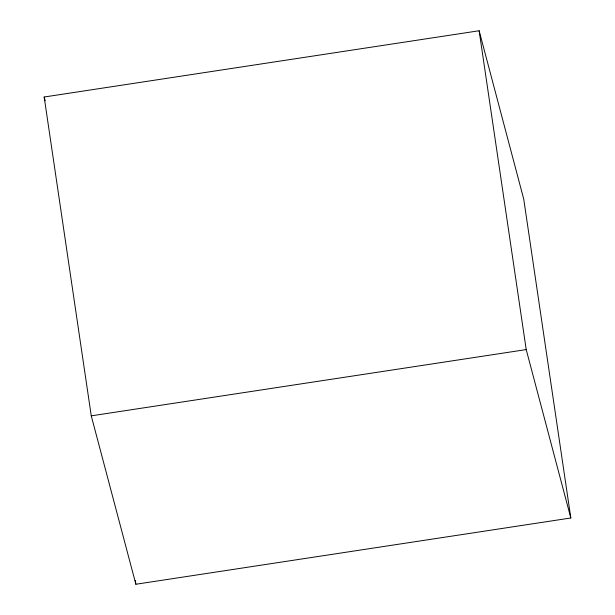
<?xml version="1.0" encoding="UTF-8"?>
<svg xmlns="http://www.w3.org/2000/svg" width="615" height="615" viewBox="0 0 615 615"><rect width="100%" height="100%" fill="white"/><g stroke="black" fill="none" stroke-linecap="round" stroke-linejoin="round"><path stroke-width="0.92" d="M44.172 97.009L479.131 30.75L523.742 199.152L570.828 517.991L135.869 584.25L91.258 415.848L44.172 97.009L45.156 100.706M91.258 415.848L526.209 349.589L570.828 517.991M479.131 30.75L526.209 349.589M135.308 580.452L135.869 584.25"/></g></svg>
